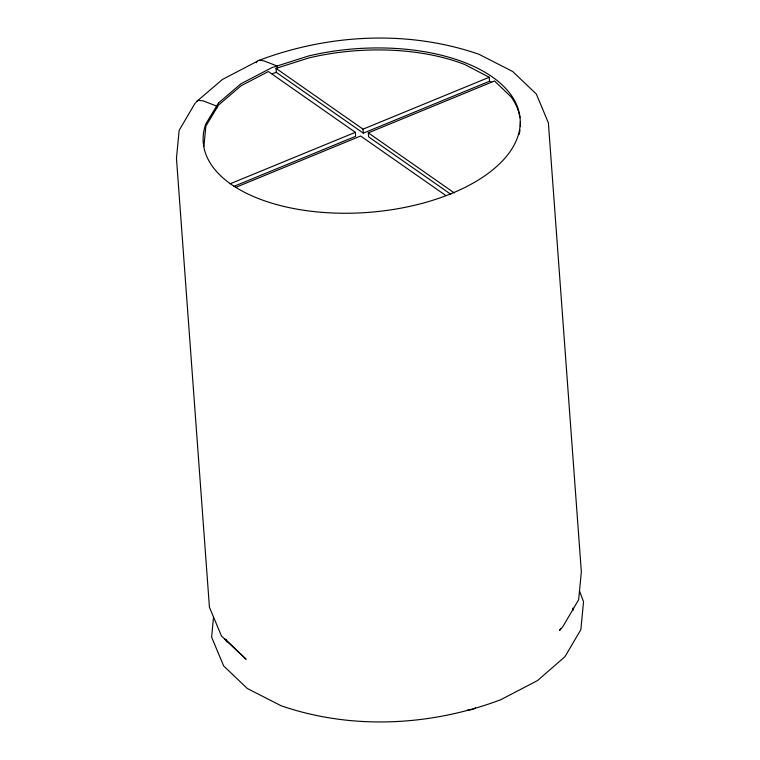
<?xml version="1.0" encoding="UTF-8"?>
<svg xmlns="http://www.w3.org/2000/svg" width="760" height="760" viewBox="0 0 760 760"><rect width="100%" height="100%" fill="white"/><g stroke="black" fill="none" stroke-linecap="round" stroke-linejoin="round"><path stroke-width="1.14" d="M203.88 146.509L205.884 126.084L218.623 104.975L241.129 85.747L268.365 71.535L355.347 132.316L355.642 136.306L233.804 186.399M213.522 617.272L211.622 637.146L223.649 665.931L247.304 688.484L281.019 705.717C351.937 730.227 430.958 725.99 500.764 699.722L537.51 680.58L565.012 656.63L580.849 629.641L583.538 601.721L579.414 590.795M573.059 608.038L572.831 610.365L573.049 608.94M194.987 103.37L179.151 130.359L176.463 158.28L209.427 607.211L221.454 635.996L246.116 659.271L224.494 638.495M560.804 628.387L559.588 630.401L562.818 626.696L578.654 599.716L581.343 571.795L548.378 122.854L536.351 94.069L512.696 71.516L478.98 54.283C408.063 29.773 329.042 34.01 259.236 60.278M196.925 101.27L222.49 79.42L257.412 61.199M230.223 183.758L355.347 132.316M489.25 77.263L464.664 64.467A158.878 82.07 -4.2 0 0 308.712 57.969L276.041 68.381L363.023 129.162L489.25 77.263L489.535 81.254L491.644 82.346M276.041 68.381L276.336 72.371L363.318 133.152L489.535 81.254M235.514 187.454L360.639 136.011L445.692 195.443M450.765 194.246L368.609 136.847L368.315 132.857L494.542 80.959L511.233 97.004A158.878 82.07 -4.2 0 1 519.897 117.534M272.147 73.71L276.336 72.371M368.315 132.857L454.337 192.954M225.473 639.502L226.907 641.906L226.014 639.787M363.023 129.162L363.318 133.152M277.248 67.991L277.096 65.996L263.767 60.828L259.131 60.325A11.685 7.362 56.5 0 0 256.148 62.719M216.761 108.072L216.609 106.077L203.281 100.899L198.645 100.396A11.685 7.362 56.5 0 0 195.662 102.79M520.353 122.008A158.878 82.07 -4.2 0 1 520.325 126.559M519.992 129.989A158.878 82.07 -4.2 0 1 519.118 134.558M475.522 707.95A9.348 4.826 -4.2 0 1 467.542 710.058M218.481 102.98L205.732 124.089A158.878 82.07 -4.2 0 0 360.497 212.885A158.878 82.07 -4.2 0 0 518.044 108.509A158.878 82.07 -4.2 0 0 308.57 55.974L271.709 67.716L240.977 83.752L218.481 102.98"/></g></svg>
